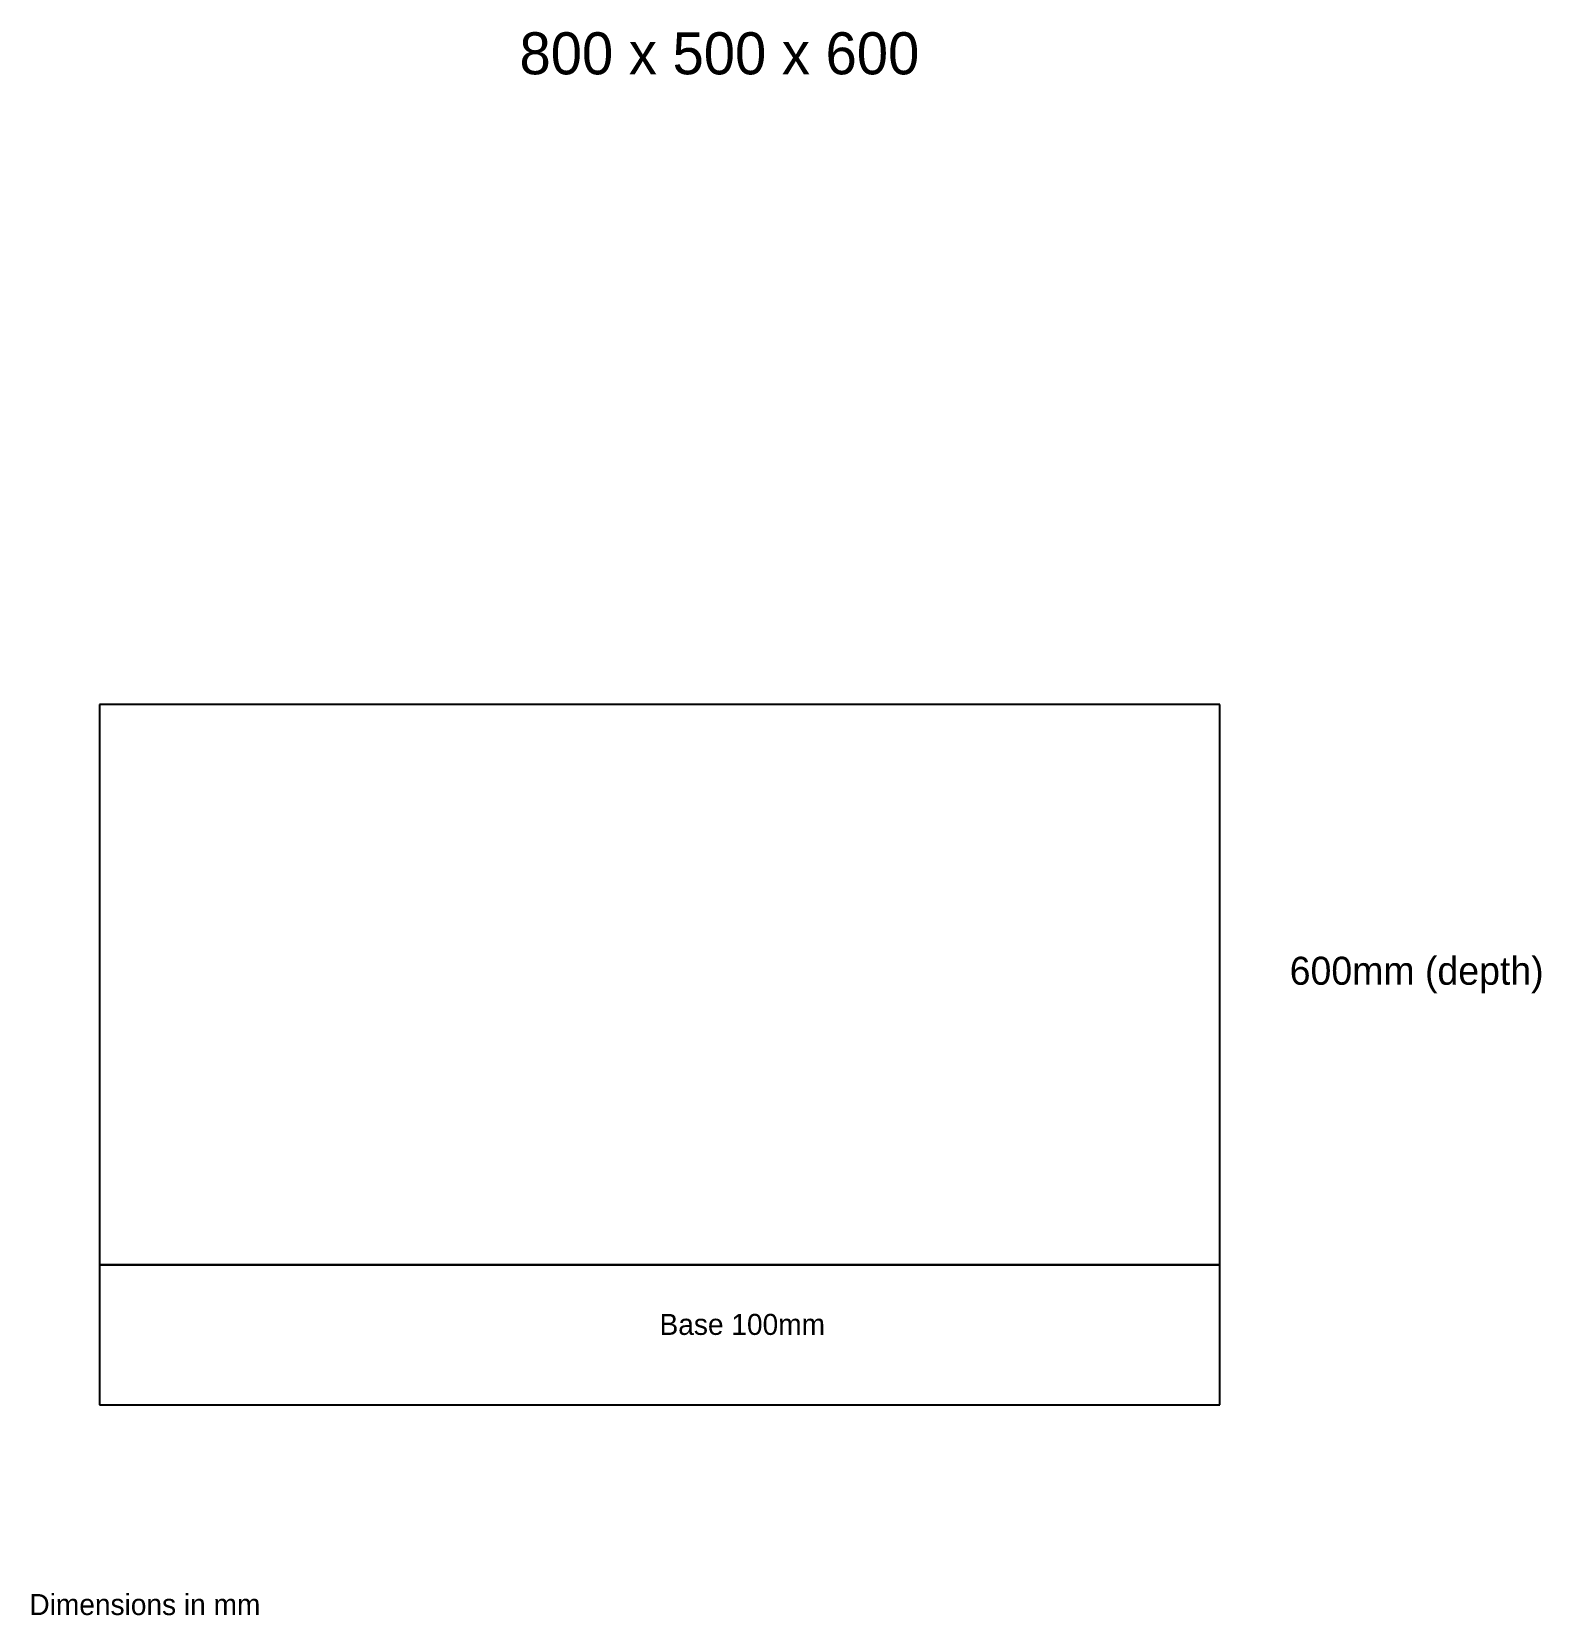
# Model space of a CAD drawing. Header units: millimetres. Extents: x 52 to 1130, y 50 to 1180.
import ezdxf

# ---------------------------------------------------------------- set-up
doc = ezdxf.new("R2010")
doc.units = ezdxf.units.MM
doc.layers.add('DIMENSIONS', color=1, linetype='CONTINUOUS')
doc.layers.add('FURNITURE', color=5, linetype='CONTINUOUS')

msp = doc.modelspace()

# ---------------------------------------------------------------- linework, layer by layer
at = {"layer": 'FURNITURE'}
for p, q in [((900, 700), (100, 700)), ((100, 700), (100, 300)), ((900, 300), (900, 700)), ((900, 300), (100, 300)), ((100, 300), (100, 200)), ((100, 300), (900, 300)), ((900, 200), (900, 300)), ((100, 200), (900, 200))]:
    msp.add_line(p, q, dxfattribs=at)

# ---------------------------------------------------------------- texts
at = {"layer": 'DIMENSIONS'}
for s, height, p in [('800 x 500 x 600', 30, (400, 1150)), ('600mm (depth)', 20, (950, 500)), ('Base 100mm', 15, (500, 250)), ('Dimensions in mm', 15, (50, 50))]:
    msp.add_text(s, height=height, dxfattribs=at).set_placement(p)

doc.saveas('drawing.dxf')
